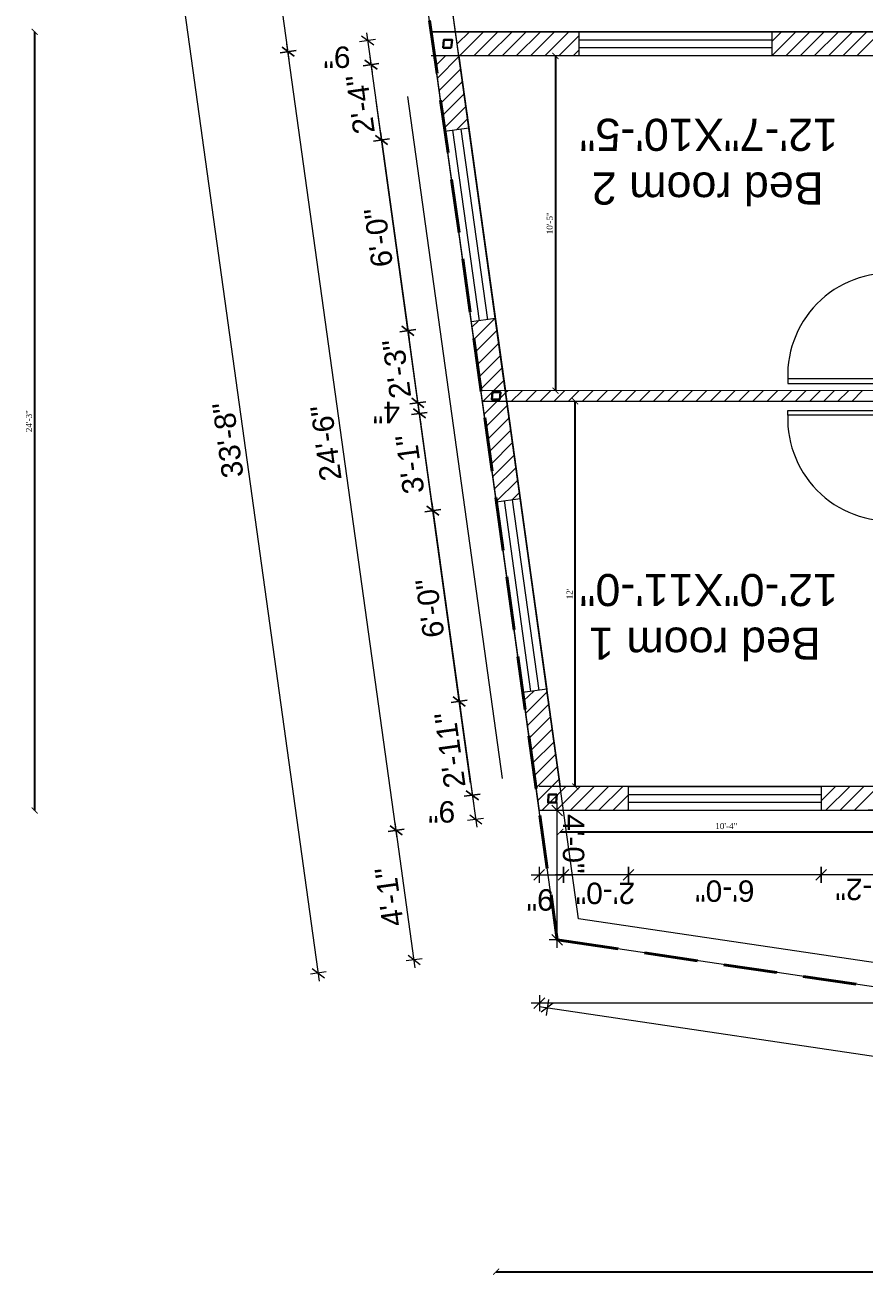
# Model space of a CAD drawing. Header units: inches. Extents: x 45643 to 78083, y -17830 to -3084.
# Drawn here: x 58366.5 to 58680.5, y -13126.4 to -12659.1 of the extents above; entities that cross this region are included whole.
import ezdxf

# ---------------------------------------------------------------- set-up
doc = ezdxf.new("R2010")
doc.units = ezdxf.units.IN
doc.header["$MEASUREMENT"] = 0
doc.layers.add('ELEVATION', color=6, linetype='Continuous', lineweight=30)
for name, color, linetype in [('PDF_0', 7, 'Continuous'), ('PDF_1. window', 7, 'Continuous'), ('PDF_A-DIM', 7, 'Continuous'), ('PDF_Boundary', 7, 'Continuous'), ('PDF_door', 7, 'Continuous'), ('PDF_hatch', 7, 'Continuous'), ('PDF_line', 7, 'Continuous'), ('PDF_T-TEXT', 7, 'Continuous'), ('PDF_Text', 7, 'Continuous'), ('PDF_WALL', 7, 'Continuous'), ('PDF_家具外线', 7, 'Continuous')]:
    doc.layers.add(name, color=color, linetype=linetype)
doc.styles.add('PDF Arial', font='arial.ttf')
doc.styles.get("Standard").update_dxf_attribs({"font": 'times.ttf'})
doc.dimstyles.get("Standard").update_dxf_attribs({"dimtxt": 2.25, "dimasz": 2.25, "dimexe": 0.18, "dimexo": 0.0625, "dimgap": 1, "dimtad": 1, "dimdec": 1, "dimzin": 0, "dimdsep": 46, "dimlunit": 4, "dimtxsty": 'Standard', "dimblk": 'ARCHTICK', "dimcen": 0.09, "dimse1": 1, "dimse2": 1, "dimadec": 0, "dimazin": 0, "dimtfac": 1, "dimtdec": 1, "dimtofl": 0, "dimtmove": 0, "dimatfit": 3, "dimldrblk": 'ARCHTICK', "dimfxl": 1, "dimtolj": 1, "dimtzin": 0, "dimarcsym": 0})

# ---------------------------------------------------------------- blocks, each defined once
blk = doc.blocks.new('_ArchTick')
at = {"color": 0, "linetype": 'ByBlock', "const_width": 0.15}
blk.add_lwpolyline([(-0.5, -0.5), (0.5, 0.5)], dxfattribs=at)
blk = doc.blocks.new('*D964')
at = {"layer": 'Defpoints', "color": 0, "transparency": 16777216}
for p in [(58370.14, -12661.64), (58664.09, -12661.64), (58664.09, -12952.76)]:
    blk.add_point(p, dxfattribs=at)
at = {"layer": 'ELEVATION', "color": 0, "lineweight": -2, "transparency": 16777216}
blk.add_line((58370.14, -12952.76), (58370.14, -12661.64), dxfattribs=at)
at = {"layer": 'ELEVATION', "color": 0, "lineweight": -2, "transparency": 16777216, "xscale": 2.25, "yscale": 2.25, "zscale": 2.25}
for p, rotation in [((58370.14, -12661.64), 90), ((58370.14, -12952.76), 270)]:
    blk.add_blockref('_ArchTick', p, dxfattribs=dict(at, rotation=rotation))
at = {"layer": 'ELEVATION', "color": 0, "transparency": 16777216, "insert": (58368, -12807.2), "char_height": 2.25, "attachment_point": 5, "rotation": 90}
blk.add_mtext('\\A1;24\'-3"', dxfattribs=at)
blk = doc.blocks.new('*D965')
at = {"layer": 'Defpoints', "color": 0, "transparency": 16777216}
for p in [(58542.59, -12797.69), (58875.18, -12797.67), (58875.18, -13125.15)]:
    blk.add_point(p, dxfattribs=at)
at = {"layer": 'ELEVATION', "color": 0, "lineweight": -2, "transparency": 16777216}
blk.add_line((58542.59, -13125.15), (58875.18, -13125.15), dxfattribs=at)
at = {"layer": 'ELEVATION', "color": 0, "lineweight": -2, "transparency": 16777216, "xscale": 2.25, "yscale": 2.25, "zscale": 2.25, "rotation": 180}
blk.add_blockref('_ArchTick', (58542.59, -13125.15), dxfattribs=at)
at = {"layer": 'ELEVATION', "color": 0, "lineweight": -2, "transparency": 16777216, "xscale": 2.25, "yscale": 2.25, "zscale": 2.25}
blk.add_blockref('_ArchTick', (58875.18, -13125.15), dxfattribs=at)
at = {"layer": 'ELEVATION', "color": 0, "transparency": 16777216, "insert": (58708.88, -13121.51), "char_height": 2.25, "attachment_point": 5}
blk.add_mtext('\\A1;27\'-8{\\H1x;\\S1/2;}"', dxfattribs=at)
blk = doc.blocks.new('*D1009')
at = {"layer": 'Defpoints', "color": 0, "transparency": 16777216}
for p in [(58566.56, -12943.76), (58690.7, -12943.76), (58690.7, -12960.73)]:
    blk.add_point(p, dxfattribs=at)
at = {"layer": 'ELEVATION', "color": 0, "lineweight": -2, "transparency": 16777216}
blk.add_line((58566.56, -12960.73), (58690.7, -12960.73), dxfattribs=at)
at = {"layer": 'ELEVATION', "color": 0, "lineweight": -2, "transparency": 16777216, "xscale": 2.25, "yscale": 2.25, "zscale": 2.25, "rotation": 180}
blk.add_blockref('_ArchTick', (58566.56, -12960.73), dxfattribs=at)
at = {"layer": 'ELEVATION', "color": 0, "lineweight": -2, "transparency": 16777216, "xscale": 2.25, "yscale": 2.25, "zscale": 2.25}
blk.add_blockref('_ArchTick', (58690.7, -12960.73), dxfattribs=at)
at = {"layer": 'ELEVATION', "color": 0, "transparency": 16777216, "insert": (58628.63, -12958.59), "char_height": 2.25, "attachment_point": 5}
blk.add_mtext('\\A1;10\'-4"', dxfattribs=at)
blk = doc.blocks.new('*D1010')
at = {"layer": 'Defpoints', "color": 0, "transparency": 16777216}
for p in [(58572.17, -12799.78), (58592.1, -12799.78), (58592.1, -12943.76)]:
    blk.add_point(p, dxfattribs=at)
at = {"layer": 'ELEVATION', "color": 0, "lineweight": -2, "transparency": 16777216}
blk.add_line((58572.17, -12943.76), (58572.17, -12799.78), dxfattribs=at)
at = {"layer": 'ELEVATION', "color": 0, "lineweight": -2, "transparency": 16777216, "xscale": 2.25, "yscale": 2.25, "zscale": 2.25}
for p, rotation in [((58572.17, -12799.78), 90), ((58572.17, -12943.76), 270)]:
    blk.add_blockref('_ArchTick', p, dxfattribs=dict(at, rotation=rotation))
at = {"layer": 'ELEVATION', "color": 0, "transparency": 16777216, "insert": (58570.05, -12871.77), "char_height": 2.25, "attachment_point": 5, "rotation": 90}
blk.add_mtext("\\A1;12'", dxfattribs=at)
blk = doc.blocks.new('*D1011')
at = {"layer": 'Defpoints', "color": 0, "transparency": 16777216}
for p in [(58573.65, -12670.63), (58564.78, -12795.79), (58573.46, -12795.79)]:
    blk.add_point(p, dxfattribs=at)
at = {"layer": 'ELEVATION', "color": 0, "lineweight": -2, "transparency": 16777216}
blk.add_line((58564.78, -12670.63), (58564.78, -12795.79), dxfattribs=at)
at = {"layer": 'ELEVATION', "color": 0, "lineweight": -2, "transparency": 16777216, "xscale": 2.25, "yscale": 2.25, "zscale": 2.25}
for p, rotation in [((58564.78, -12670.63), 90), ((58564.78, -12795.79), 270)]:
    blk.add_blockref('_ArchTick', p, dxfattribs=dict(at, rotation=rotation))
at = {"layer": 'ELEVATION', "color": 0, "transparency": 16777216, "insert": (58562.64, -12733.21), "char_height": 2.25, "attachment_point": 5, "rotation": 90}
blk.add_mtext('\\A1;10\'-5"', dxfattribs=at)

msp = doc.modelspace()

# ---------------------------------------------------------------- linework, layer by layer
at = {"layer": 'PDF_0', "lineweight": 9}
for points in [[(58496.84, -12666.64), (58492.34, -12663.21)], [(58567.44, -12954.75), (58563.45, -12950.76)], [(58532.72, -12954.38), (58537.21, -12957.76)], [(58560.72, -12974.78), (58556.73, -12978.76)], [(58563.45, -12999.16), (58567.44, -13003.15)], [(58509.68, -13006.85), (58514.22, -13010.28)], [(58473.89, -13011.81), (58478.43, -13015.24)], [(58560.76, -13022.75), (58556.73, -13026.74)], [(58563.96, -13024.75), (58559.42, -13028.13)]]:
    msp.add_lwpolyline(points, dxfattribs=at)
for points in [[(58467.12, -12670.77), (58462.62, -12667.34)], [(58493.54, -12672.21), (58498.09, -12675.64)], [(58497.48, -12700.39), (58501.98, -12703.77)], [(58507.36, -12771.69), (58511.9, -12775.12)], [(58515.61, -12802.05), (58511.11, -12798.62)], [(58511.67, -12802.61), (58516.17, -12805.99)], [(58516.68, -12838.95), (58521.22, -12842.33)], [(58526.6, -12910.25), (58531.09, -12913.68)], [(58531.46, -12945.34), (58535.96, -12948.72)], [(58507.5, -12961.89), (58503, -12958.5)], [(58565.81, -12978.76), (58569.8, -12974.78)], [(58594.09, -12974.78), (58590.11, -12978.76)], [(58666.08, -12974.78), (58662.1, -12978.76)]]:
    msp.add_lwpolyline(points, close=True, dxfattribs=at)
at = {"layer": 'PDF_1. window', "lineweight": 15}
for points in [[(58573.65, -12661.64), (58645.64, -12661.64), (58645.64, -12670.63), (58573.65, -12670.63)], [(58532.44, -12697.56), (58542.31, -12768.86), (58533.41, -12770.11), (58523.49, -12698.81)], [(58551.63, -12836.12), (58561.55, -12907.42), (58552.6, -12908.67), (58542.73, -12837.33)], [(58592.1, -12943.76), (58664.09, -12943.76), (58664.09, -12952.76), (58592.1, -12952.76)]]:
    msp.add_lwpolyline(points, close=True, dxfattribs=at)
for points in [[(58573.65, -12664.6), (58645.64, -12664.6)], [(58645.64, -12667.62), (58573.65, -12667.62)], [(58536.38, -12769.69), (58526.46, -12698.4)], [(58529.42, -12697.98), (58539.34, -12769.28)], [(58555.57, -12908.25), (58545.7, -12836.91)], [(58548.66, -12836.54), (58558.54, -12907.84)], [(58592.1, -12946.78), (58664.09, -12946.78)], [(58664.09, -12949.79), (58592.1, -12949.79)]]:
    msp.add_lwpolyline(points, dxfattribs=at)
at = {"layer": 'PDF_A-DIM', "lineweight": 5}
for points in [[(58899.91, -12552.33), (58858.23, -13044.59), (58565.44, -13001.15), (58509.91, -12600.96)], [(58866.07, -12952.2), (58558.77, -12952.89), (58518.35, -12661.73), (58890.68, -12661.5)]]:
    msp.add_lwpolyline(points, close=True, dxfattribs=at)
at = {"layer": 'PDF_A-DIM', "lineweight": 9}
for points in [[(58465.27, -12672.02), (58456.04, -12605.41)], [(58505.64, -12963.14), (58464.43, -12666.09)], [(58565.44, -12952.76), (58562.43, -12952.76)], [(58565.44, -13004.12), (58565.44, -12949.79)], [(58512.37, -13011.54), (58504.86, -12957.21)], [(58565.44, -13001.15), (58562.43, -13001.15)], [(58514.91, -13008.15), (58508.98, -13008.99)], [(58558.77, -13021.73), (58558.77, -13027.76)], [(58869.03, -13024.75), (58555.75, -13024.75)]]:
    msp.add_lwpolyline(points, dxfattribs=at)
for points in [[(58461.88, -12669.47), (58467.82, -12668.64)], [(58502.26, -12960.59), (58508.19, -12959.76)]]:
    msp.add_lwpolyline(points, close=True, dxfattribs=at)
at = {"layer": 'PDF_Boundary', "lineweight": 40}
for points in [[(58520.52, -12677.21), (58517.74, -12657.42)], [(58524.65, -12706.93), (58521.87, -12687.13)], [(58528.78, -12736.64), (58525.99, -12716.85)], [(58532.85, -12766.4), (58530.12, -12746.56)], [(58536.98, -12796.12), (58534.25, -12776.28)], [(58541.11, -12825.83), (58538.37, -12805.99)], [(58545.23, -12855.55), (58542.5, -12835.71)], [(58549.36, -12885.26), (58546.62, -12865.42)], [(58553.48, -12914.98), (58550.75, -12895.13)], [(58557.61, -12944.69), (58554.87, -12924.85)], [(58561.73, -12974.4), (58559, -12954.56)], [(58588.2, -13004.49), (58565.44, -13001.15), (58563.13, -12984.28)], [(58617.87, -13008.89), (58598.08, -13005.97)], [(58647.54, -13013.3), (58627.75, -13010.38)], [(58677.21, -13017.7), (58657.41, -13014.78)]]:
    msp.add_lwpolyline(points, dxfattribs=at)
at = {"layer": 'PDF_door', "lineweight": 9}
for points in [[(58694.59, -12791.34), (58651.62, -12791.34), (58651.62, -12793.1), (58692.23, -12793.1)], [(58694.59, -12804.92), (58651.62, -12804.92), (58651.62, -12803.21), (58692.23, -12803.21)]]:
    msp.add_lwpolyline(points, dxfattribs=at)
for centre, start, end in [((58689.84, -12790.11), 82.8864, 181.8842), ((58689.84, -12806.2), 178.1158, 277.1136)]:
    msp.add_arc(centre, 38.27, start, end, dxfattribs=at)
at = {"layer": 'PDF_hatch', "lineweight": 9}
for points in [[(58494.15, -12661.96), (58496.23, -12676.89)], [(58497.53, -12664.51), (58491.6, -12665.34)], [(58495.4, -12670.95), (58500.13, -12705.07)], [(58499.34, -12699.14), (58510.05, -12776.37)], [(58509.21, -12770.44), (58513.76, -12803.3)], [(58513.34, -12800.34), (58512.83, -12796.39)], [(58513.48, -12801.31), (58519.36, -12843.63)], [(58513.89, -12804.32), (58514.45, -12808.26)], [(58518.53, -12837.65), (58529.24, -12914.93)], [(58528.45, -12909), (58534.11, -12949.97)], [(58533.27, -12944.04), (58535.36, -12959.01)], [(58537.95, -12955.68), (58531.97, -12956.46)], [(58555.75, -12976.77), (58570.82, -12976.77)], [(58558.72, -12973.76), (58558.72, -12979.78)], [(58595.11, -12976.77), (58564.84, -12976.77)], [(58667.1, -12976.77), (58589.09, -12976.77)], [(58693.57, -12976.77), (58661.08, -12976.77)]]:
    msp.add_lwpolyline(points, dxfattribs=at)
at = {"layer": 'PDF_hatch', "lineweight": 0}
for points in [[(58877.75, -12661.64), (58890.63, -12661.64), (58866.02, -12952.76), (58558.72, -12952.76), (58518.35, -12661.64), (58830, -12661.64)], [(58532.62, -12661.64), (58528.08, -12666.18)], [(58537.95, -12661.64), (58528.96, -12670.63)], [(58543.24, -12661.64), (58534.25, -12670.63)], [(58548.57, -12661.64), (58539.53, -12670.63)], [(58553.85, -12661.64), (58544.86, -12670.63)], [(58559.14, -12661.64), (58550.15, -12670.63)], [(58564.47, -12661.64), (58555.48, -12670.63)], [(58569.75, -12661.64), (58560.76, -12670.63)], [(58573.65, -12663.07), (58566.05, -12670.63)], [(58654.63, -12661.64), (58645.64, -12670.58)], [(58649.3, -12661.64), (58645.64, -12665.3)], [(58659.92, -12661.64), (58650.92, -12670.63)], [(58665.2, -12661.64), (58656.21, -12670.63)], [(58670.53, -12661.64), (58661.54, -12670.63)], [(58675.82, -12661.64), (58666.83, -12670.63)], [(58681.15, -12661.64), (58672.16, -12670.63)], [(58686.43, -12661.64), (58677.44, -12670.63)], [(58573.65, -12668.36), (58571.38, -12670.63)], [(58523.63, -12670.63), (58520.11, -12674.2)], [(58528.73, -12670.86), (58520.76, -12678.83)], [(58690.61, -12670.63), (58528.68, -12670.63), (58546.07, -12795.79)], [(58529.38, -12675.5), (58521.36, -12683.52)], [(58530.03, -12680.18), (58522.01, -12688.15)], [(58530.63, -12684.81), (58522.66, -12692.79)], [(58531.28, -12689.5), (58523.31, -12697.47)], [(58531.93, -12694.13), (58527.89, -12698.17)], [(58535.87, -12769.79), (58533.64, -12771.97)], [(58542.03, -12768.91), (58534.29, -12776.65)], [(58542.91, -12773.31), (58534.94, -12781.28)], [(58543.56, -12777.99), (58535.59, -12785.96)], [(58544.21, -12782.63), (58536.24, -12790.6)], [(58544.86, -12787.31), (58536.89, -12795.28)], [(58545.51, -12791.94), (58537.54, -12799.92)], [(58546.95, -12795.79), (58546.16, -12796.63), (58538.19, -12804.6)], [(58552.28, -12795.79), (58548.29, -12799.78)], [(58557.56, -12795.79), (58553.62, -12799.78)], [(58562.89, -12795.79), (58558.91, -12799.78)], [(58568.18, -12795.79), (58564.19, -12799.78)], [(58573.46, -12795.79), (58569.52, -12799.78)], [(58578.79, -12795.79), (58574.81, -12799.78)], [(58584.08, -12795.79), (58580.14, -12799.78)], [(58589.41, -12795.79), (58585.42, -12799.78)], [(58594.69, -12795.79), (58590.71, -12799.78)], [(58600.03, -12795.79), (58596.04, -12799.78)], [(58605.31, -12795.79), (58601.32, -12799.78)], [(58610.59, -12795.79), (58606.65, -12799.78)], [(58615.93, -12795.79), (58611.94, -12799.78)], [(58621.21, -12795.79), (58617.22, -12799.78)], [(58626.54, -12795.79), (58622.55, -12799.78)], [(58631.83, -12795.79), (58627.84, -12799.78)], [(58637.16, -12795.79), (58633.17, -12799.78)], [(58642.44, -12795.79), (58638.46, -12799.78)], [(58647.73, -12795.79), (58643.74, -12799.78)], [(58653.06, -12795.79), (58649.07, -12799.78)], [(58658.34, -12795.79), (58654.36, -12799.78)], [(58663.67, -12795.79), (58659.69, -12799.78)], [(58668.96, -12795.79), (58664.97, -12799.78)], [(58674.29, -12795.79), (58670.26, -12799.78)], [(58679.57, -12795.75), (58675.59, -12799.78)], [(58546.81, -12801.26), (58538.83, -12809.24)], [(58694.59, -12943.76), (58762.6, -12943.76), (58690.61, -12943.76), (58566.56, -12943.76), (58546.58, -12799.78)], [(58547.46, -12805.9), (58539.48, -12813.92)], [(58548.11, -12810.58), (58540.13, -12818.55)], [(58548.76, -12815.22), (58540.78, -12823.24)], [(58549.4, -12819.9), (58541.43, -12827.87)], [(58550.05, -12824.53), (58542.03, -12832.55)], [(58550.7, -12829.22), (58542.68, -12837.19)], [(58551.3, -12833.85), (58548.66, -12836.54)], [(58556.64, -12908.11), (58553.02, -12911.68)], [(58561.64, -12908.39), (58553.67, -12916.37)], [(58562.29, -12913.03), (58554.32, -12921)], [(58562.94, -12917.71), (58554.97, -12925.68)], [(58563.59, -12922.35), (58555.62, -12930.32)], [(58564.24, -12927.03), (58556.26, -12935)], [(58564.89, -12931.66), (58556.91, -12939.64)], [(58565.54, -12936.35), (58557.56, -12944.32)], [(58566.19, -12940.98), (58558.21, -12948.95)], [(58568.69, -12943.76), (58566.83, -12945.66), (58559.7, -12952.76)], [(58574.02, -12943.76), (58567.48, -12950.3), (58565.03, -12952.76)], [(58579.3, -12943.76), (58570.31, -12952.76)], [(58584.64, -12943.76), (58575.6, -12952.76)], [(58589.92, -12943.76), (58580.93, -12952.76)], [(58669.47, -12943.76), (58664.09, -12949.14)], [(58664.18, -12943.76), (58664.09, -12943.81)], [(58674.75, -12943.76), (58665.76, -12952.76)], [(58680.08, -12943.76), (58671.09, -12952.76)], [(58685.37, -12943.76), (58676.37, -12952.76)], [(58592.1, -12946.87), (58586.21, -12952.76)], [(58592.1, -12952.2), (58591.54, -12952.76)]]:
    msp.add_lwpolyline(points, dxfattribs=at)
at = {"layer": 'PDF_hatch', "lineweight": 9}
for points in [[(58492.85, -12674.34), (58498.78, -12673.5)], [(58496.74, -12702.52), (58502.72, -12701.69)], [(58506.66, -12773.82), (58512.6, -12772.98)], [(58510.37, -12800.75), (58516.35, -12799.92)], [(58510.93, -12804.69), (58516.86, -12803.9)], [(58515.98, -12841.04), (58521.91, -12840.25)], [(58525.85, -12912.38), (58531.83, -12911.54)], [(58530.72, -12947.42), (58536.66, -12946.59)], [(58567.81, -12979.78), (58567.81, -12973.76)], [(58592.1, -12979.78), (58592.1, -12973.76)], [(58664.09, -12979.78), (58664.09, -12973.76)]]:
    msp.add_lwpolyline(points, close=True, dxfattribs=at)
at = {"layer": 'PDF_line', "lineweight": 9}
for points in [[(58565.44, -13001.15), (58509.91, -12600.96), (58899.91, -12552.33), (58858.23, -13044.59)], [(58899.91, -12552.33), (58858.23, -13044.59), (58565.44, -13001.15), (58509.91, -12600.96)]]:
    msp.add_lwpolyline(points, close=True, dxfattribs=at)
for points in [[(58530.4, -12683.05), (58520.11, -12608.74), (58889.99, -12562.62), (58881.64, -12661.64)], [(58854.38, -12983.35), (58850.07, -13034.25), (58573.42, -12993.23), (58520.11, -12608.74)], [(58830, -12661.64), (58518.35, -12661.64)], [(58830, -12670.63), (58518.35, -12670.63)], [(58544.95, -12940.84), (58509.58, -12685.83)], [(58556.87, -12939.22), (58521.5, -12684.17)], [(58533.09, -12942.51), (58497.72, -12687.46)], [(58564.84, -12931.29), (58531.65, -12691.95), (58566.56, -12943.76)], [(58694.59, -12795.75), (58536.98, -12795.79)], [(58694.59, -12799.78), (58537.68, -12799.78)], [(58812.85, -12943.76), (58558.72, -12943.76)], [(58866.02, -12952.76), (58558.72, -12952.76)]]:
    msp.add_lwpolyline(points, dxfattribs=at)
at = {"layer": 'PDF_T-TEXT', "lineweight": 9}
for points in [[(58476.58, -13016.5), (58420.25, -12610.37)], [(58479.13, -13013.11), (58473.19, -13013.95)], [(58562.15, -13023.45), (58561.27, -13029.38)], [(58558.72, -13026), (58857.44, -13070.32)]]:
    msp.add_lwpolyline(points, dxfattribs=at)
at = {"layer": 'PDF_WALL', "lineweight": 30}
for points in [[(58525.85, -12667.62), (58522.84, -12667.62), (58523.12, -12664.6), (58526.13, -12664.6)], [(58543.98, -12799.08), (58540.97, -12799.08), (58541.2, -12796.3), (58544.21, -12796.3)], [(58565.03, -12949.79), (58562.01, -12949.79), (58562.24, -12946.78), (58565.26, -12946.78)]]:
    msp.add_lwpolyline(points, close=True, dxfattribs=at)
at = {"layer": 'PDF_家具外线', "lineweight": 15}
msp.add_lwpolyline([(58866.02, -12952.76), (58558.72, -12952.76)], dxfattribs=at)

# ---------------------------------------------------------------- texts
at = {"layer": 'PDF_Text', "attachment_point": 7, "style": 'PDF Arial'}
for s, insert, char_height, rotation in [('9"', (58488.21, -12667.02), 8, 180), ('2\'-4"', (58497.3, -12699.23), 8, 97.9101), ('12\'-7"X10\'-5"', (58670.35, -12693.97), 12.0002, 180), ('Bed room 2', (58665.02, -12714.05), 12, 180), ('6\'-0"', (58504.2, -12749), 8, 97.894), ('2\'-3"', (58511.02, -12798.09), 8, 97.894), ('33\'-8"', (58448.35, -12827.81), 8, 97.8552), ('24\'-6"', (58485.01, -12828.92), 8, 97.8552), ('4"', (58506.66, -12799.96), 8, 180), ('3\'-1"', (58515.94, -12833.74), 8, 97.9101), ('12\'-0"X11\'-0"', (58670.35, -12864.15), 12.0002, 180), ('6\'-0"', (58523.44, -12887.56), 8, 97.894), ('Bed room 1', (58663.95, -12884.18), 12, 180), ('2\'-11"', (58531.23, -12943.76), 8, 97.8662), ('9"', (58527.34, -12949.14), 8, 180), ('4\'-0"', (58567.44, -12954.1), 8, 270), ('4\'-1"', (58508.1, -12995.5), 8, 97.894), ('2\'-0"', (58594.56, -12979.6), 8, 180), ('6\'-0"', (58639.2, -12978.76), 8, 180), ('9" 3\'-0" 6"1\'-4" 3\'-0" 1\'-4" 2\'-2"', (58816.51, -12978.12), 8.0002, 180), ('9"', (58564.15, -12982.06), 8, 180)]:
    msp.add_mtext(s, dxfattribs=dict(at, insert=insert, char_height=char_height, rotation=rotation))

# ---------------------------------------------------------------- dimensions: what is measured, and where the dimension line sits
at = {"layer": 'ELEVATION'}
for base, p1, p2, picture, middle in [((58370.14, -12661.64), (58664.09, -12952.76), (58664.09, -12661.64), '*D964', (58368, -12807.2)), ((58564.78, -12795.79), (58573.65, -12670.63), (58573.46, -12795.79), '*D1011', (58562.64, -12733.21)), ((58572.17, -12799.78), (58592.1, -12943.76), (58592.1, -12799.78), '*D1010', (58570.05, -12871.77))]:
    dim = msp.add_linear_dim(base=base, p1=p1, p2=p2, angle=90, dimstyle='Standard', dxfattribs=at)
    dim.commit()
    dim.dimension.update_dxf_attribs({"geometry": picture, "text_midpoint": middle})
for base, p1, p2, picture, middle in [((58875.18, -13125.15), (58542.59, -12797.69), (58875.18, -12797.67), '*D965', (58708.88, -13121.51)), ((58690.7, -12960.73), (58566.56, -12943.76), (58690.7, -12943.76), '*D1009', (58628.63, -12958.59))]:
    dim = msp.add_linear_dim(base=base, p1=p1, p2=p2, dimstyle='Standard', dxfattribs=at)
    dim.commit()
    dim.dimension.update_dxf_attribs({"geometry": picture, "text_midpoint": middle})

doc.saveas('drawing.dxf')
